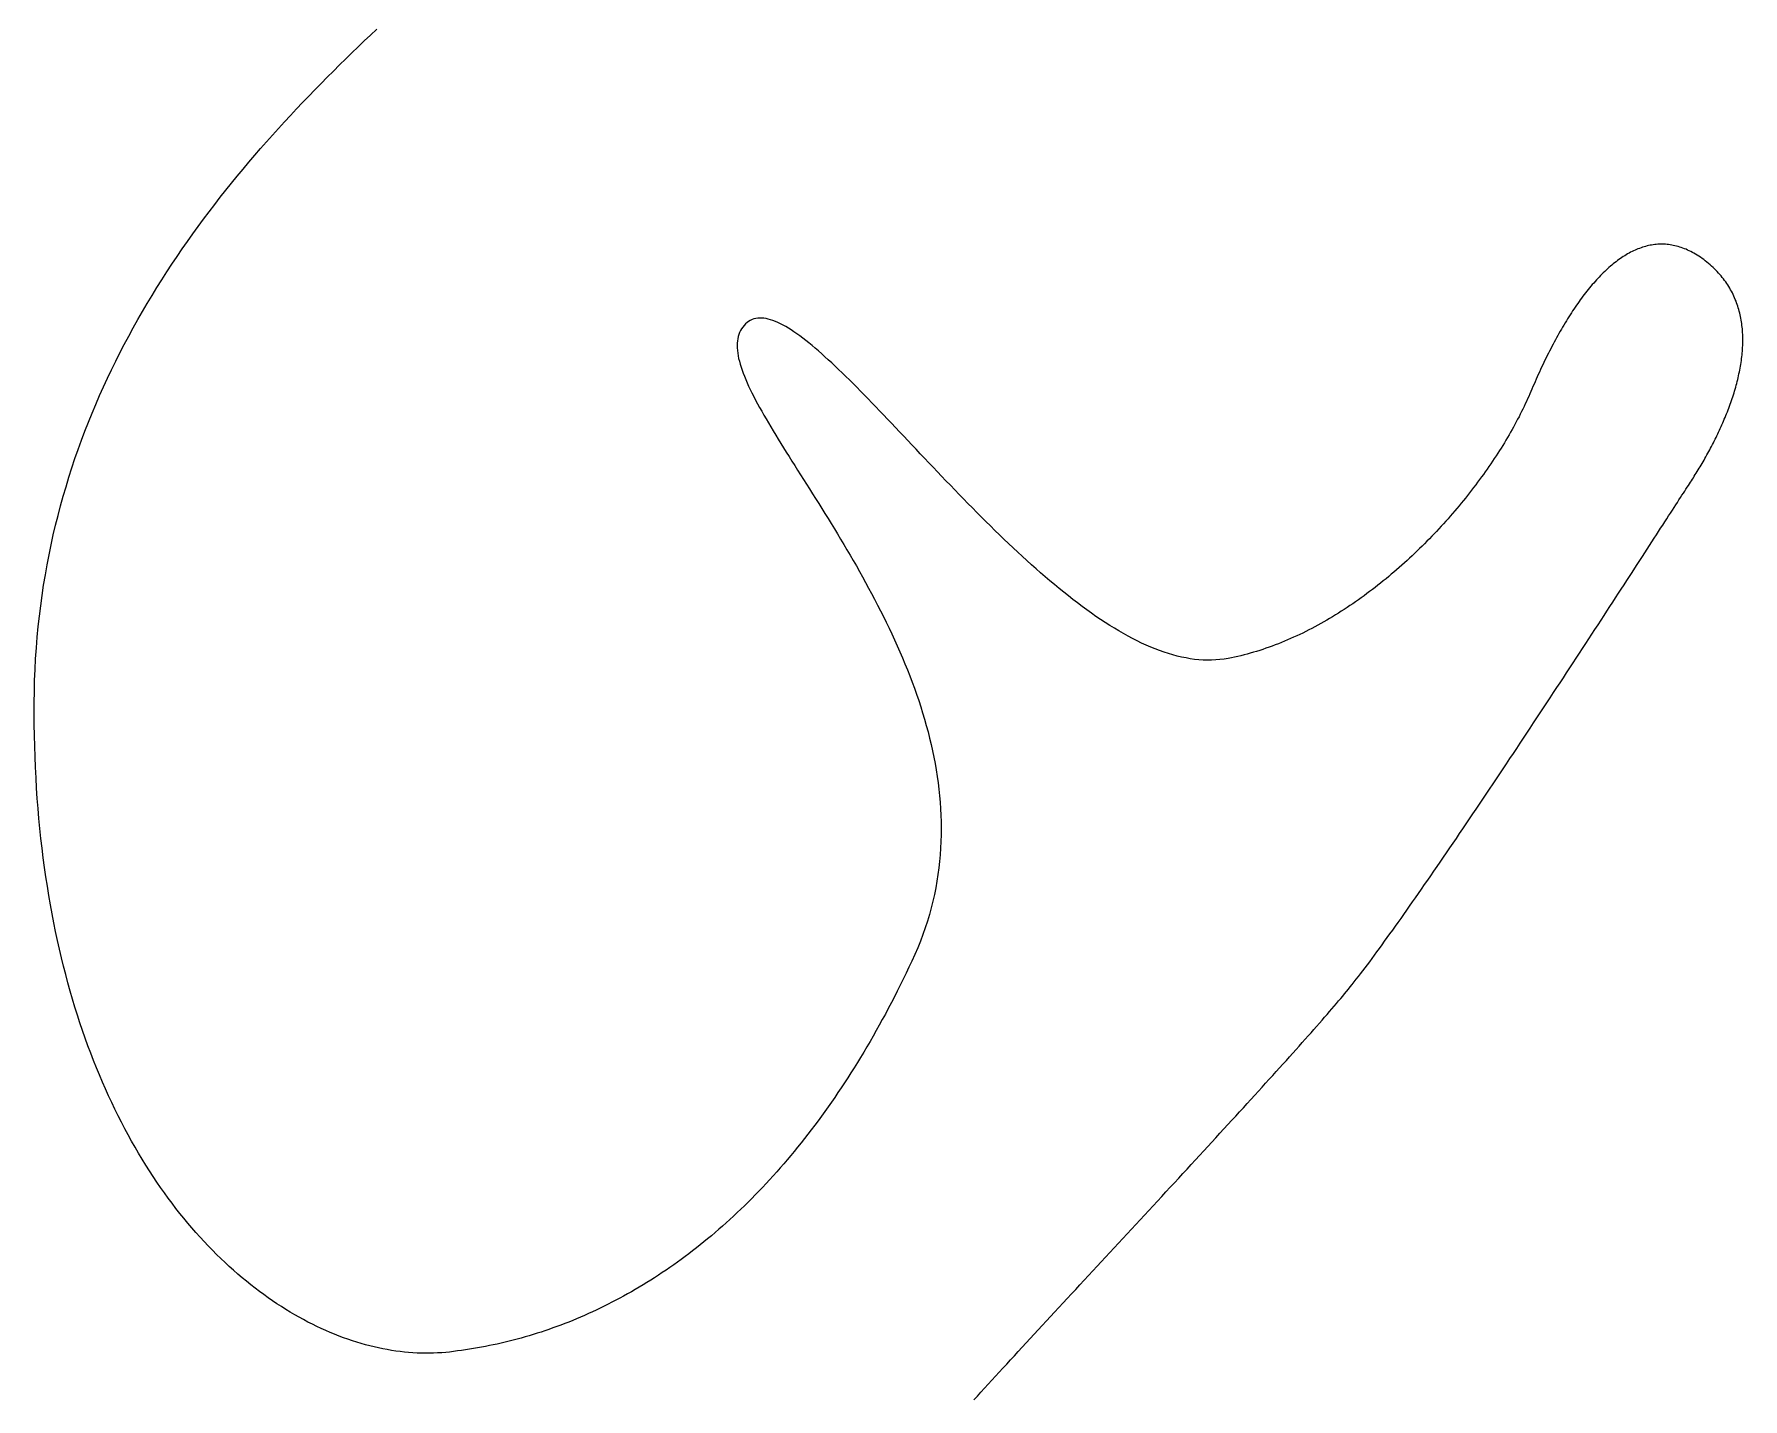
# Model space of a CAD drawing. Extents: x -220 to 640, y 0 to 300.
# Drawn here: x -149.82 to -119.97, y 204.99 to 228.82 of the extents above; entities that cross this region are included whole.
import ezdxf

# ---------------------------------------------------------------- set-up
doc = ezdxf.new("R2010")
doc.units = 0
doc.layers.get('0').update_dxf_attribs({"linetype": 'CONTINUOUS'})

msp = doc.modelspace()

# ---------------------------------------------------------------- linework, layer by layer
for points in [[(-149.815, 217.148, 0), (-149.813, 217.342, 0), (-149.808, 217.534, 0), (-149.8, 217.724, 0), (-149.79, 217.913, 0), (-149.778, 218.101, 0), (-149.762, 218.287, 0), (-149.745, 218.472, 0), (-149.725, 218.655, 0), (-149.702, 218.837, 0), (-149.678, 219.018, 0), (-149.651, 219.197, 0), (-149.621, 219.375, 0), (-149.59, 219.551, 0), (-149.556, 219.727, 0), (-149.52, 219.9, 0), (-149.482, 220.073, 0), (-149.442, 220.244, 0), (-149.399, 220.414, 0), (-149.355, 220.582, 0), (-149.309, 220.75, 0), (-149.26, 220.915, 0), (-149.21, 221.08, 0), (-149.158, 221.243, 0), (-149.103, 221.405, 0), (-149.047, 221.566, 0), (-148.99, 221.726, 0), (-148.93, 221.884, 0), (-148.869, 222.041, 0), (-148.805, 222.197, 0), (-148.741, 222.352, 0), (-148.674, 222.505, 0), (-148.606, 222.657, 0), (-148.536, 222.808, 0), (-148.465, 222.958, 0), (-148.392, 223.107, 0), (-148.318, 223.254, 0), (-148.242, 223.4, 0), (-148.165, 223.545, 0), (-148.086, 223.689, 0), (-148.006, 223.832, 0), (-147.925, 223.974, 0), (-147.842, 224.114, 0), (-147.758, 224.254, 0), (-147.673, 224.392, 0), (-147.587, 224.529, 0), (-147.499, 224.665, 0), (-147.41, 224.801, 0), (-147.32, 224.934, 0), (-147.229, 225.067, 0), (-147.137, 225.199, 0), (-147.044, 225.33, 0), (-146.95, 225.46, 0), (-146.856, 225.588, 0), (-146.76, 225.716, 0), (-146.663, 225.843, 0), (-146.565, 225.968, 0), (-146.467, 226.093, 0), (-146.368, 226.216, 0), (-146.268, 226.339, 0), (-146.167, 226.461, 0), (-146.066, 226.581, 0), (-145.964, 226.701, 0), (-145.861, 226.82, 0), (-145.758, 226.937, 0), (-145.654, 227.054, 0), (-145.549, 227.17, 0), (-145.444, 227.285, 0), (-145.339, 227.399, 0), (-145.233, 227.512, 0), (-145.127, 227.624, 0), (-145.021, 227.736, 0), (-144.914, 227.846, 0), (-144.806, 227.956, 0), (-144.699, 228.064, 0), (-144.591, 228.172, 0), (-144.483, 228.279, 0), (-144.375, 228.385, 0), (-144.267, 228.491, 0), (-144.159, 228.595, 0), (-144.05, 228.699, 0), (-143.942, 228.801, 0), (-143.833, 228.903, 0)], [(-120.601, 224.836, 0), (-120.629, 224.859, 0), (-120.657, 224.88, 0), (-120.686, 224.901, 0), (-120.714, 224.92, 0), (-120.742, 224.939, 0), (-120.77, 224.957, 0), (-120.798, 224.974, 0), (-120.827, 224.99, 0), (-120.855, 225.006, 0), (-120.883, 225.021, 0), (-120.911, 225.034, 0), (-120.938, 225.047, 0), (-120.966, 225.06, 0), (-120.994, 225.071, 0), (-121.022, 225.082, 0), (-121.05, 225.091, 0), (-121.077, 225.1, 0), (-121.105, 225.109, 0), (-121.133, 225.116, 0), (-121.16, 225.123, 0), (-121.188, 225.129, 0), (-121.215, 225.134, 0), (-121.243, 225.138, 0), (-121.27, 225.142, 0), (-121.297, 225.145, 0), (-121.324, 225.147, 0), (-121.352, 225.149, 0), (-121.379, 225.149, 0), (-121.406, 225.149, 0), (-121.433, 225.149, 0), (-121.46, 225.147, 0), (-121.487, 225.145, 0), (-121.513, 225.142, 0), (-121.54, 225.139, 0), (-121.567, 225.135, 0), (-121.594, 225.13, 0), (-121.62, 225.124, 0), (-121.647, 225.118, 0), (-121.673, 225.111, 0), (-121.7, 225.104, 0), (-121.726, 225.096, 0), (-121.752, 225.087, 0), (-121.779, 225.077, 0), (-121.805, 225.067, 0), (-121.831, 225.057, 0), (-121.857, 225.045, 0), (-121.883, 225.033, 0), (-121.909, 225.021, 0), (-121.934, 225.008, 0), (-121.96, 224.994, 0), (-121.986, 224.98, 0), (-122.012, 224.965, 0), (-122.037, 224.949, 0), (-122.062, 224.933, 0), (-122.088, 224.916, 0), (-122.113, 224.899, 0), (-122.138, 224.881, 0), (-122.164, 224.863, 0), (-122.189, 224.844, 0), (-122.214, 224.825, 0), (-122.239, 224.805, 0), (-122.263, 224.784, 0), (-122.288, 224.763, 0), (-122.313, 224.741, 0), (-122.337, 224.719, 0), (-122.362, 224.697, 0), (-122.386, 224.674, 0), (-122.411, 224.65, 0), (-122.435, 224.626, 0), (-122.459, 224.601, 0), (-122.483, 224.576, 0), (-122.507, 224.551, 0), (-122.531, 224.525, 0), (-122.555, 224.498, 0), (-122.579, 224.471, 0), (-122.603, 224.444, 0), (-122.626, 224.416, 0), (-122.65, 224.388, 0), (-122.673, 224.359, 0), (-122.696, 224.33, 0), (-122.72, 224.301, 0), (-122.743, 224.271, 0), (-122.766, 224.24, 0), (-122.789, 224.209, 0), (-122.812, 224.178, 0), (-122.834, 224.147, 0), (-122.857, 224.115, 0), (-122.88, 224.082, 0), (-122.902, 224.049, 0), (-122.924, 224.016, 0), (-122.947, 223.983, 0), (-122.969, 223.949, 0), (-122.991, 223.915, 0), (-123.013, 223.88, 0), (-123.035, 223.845, 0), (-123.056, 223.81, 0), (-123.078, 223.774, 0), (-123.1, 223.738, 0), (-123.121, 223.702, 0), (-123.142, 223.665, 0), (-123.164, 223.629, 0), (-123.185, 223.591, 0), (-123.206, 223.554, 0), (-123.227, 223.516, 0), (-123.247, 223.478, 0), (-123.268, 223.44, 0), (-123.289, 223.401, 0), (-123.309, 223.362, 0), (-123.33, 223.323, 0), (-123.35, 223.283, 0), (-123.37, 223.244, 0), (-123.39, 223.204, 0), (-123.41, 223.164, 0), (-123.43, 223.123, 0), (-123.449, 223.082, 0), (-123.469, 223.041, 0), (-123.488, 223, 0), (-123.508, 222.959, 0), (-123.527, 222.917, 0), (-123.546, 222.876, 0), (-123.565, 222.834, 0), (-123.584, 222.792, 0), (-123.602, 222.749, 0), (-123.621, 222.707, 0), (-123.639, 222.664, 0), (-123.658, 222.621, 0), (-123.676, 222.578, 0)], [(-120.889, 220.992, 0), (-120.872, 221.019, 0), (-120.855, 221.045, 0), (-120.838, 221.072, 0), (-120.821, 221.099, 0), (-120.804, 221.126, 0), (-120.787, 221.153, 0), (-120.77, 221.181, 0), (-120.753, 221.209, 0), (-120.736, 221.237, 0), (-120.719, 221.265, 0), (-120.702, 221.294, 0), (-120.685, 221.322, 0), (-120.668, 221.351, 0), (-120.652, 221.38, 0), (-120.635, 221.41, 0), (-120.618, 221.439, 0), (-120.602, 221.469, 0), (-120.585, 221.499, 0), (-120.569, 221.529, 0), (-120.553, 221.559, 0), (-120.537, 221.589, 0), (-120.521, 221.62, 0), (-120.505, 221.65, 0), (-120.489, 221.681, 0), (-120.473, 221.712, 0), (-120.458, 221.743, 0), (-120.442, 221.774, 0), (-120.427, 221.805, 0), (-120.412, 221.837, 0), (-120.397, 221.869, 0), (-120.382, 221.9, 0), (-120.367, 221.932, 0), (-120.353, 221.964, 0), (-120.339, 221.996, 0), (-120.324, 222.028, 0), (-120.311, 222.06, 0), (-120.297, 222.093, 0), (-120.283, 222.125, 0), (-120.27, 222.158, 0), (-120.257, 222.19, 0), (-120.244, 222.223, 0), (-120.231, 222.256, 0), (-120.219, 222.288, 0), (-120.207, 222.321, 0), (-120.195, 222.354, 0), (-120.183, 222.387, 0), (-120.171, 222.42, 0), (-120.16, 222.453, 0), (-120.149, 222.486, 0), (-120.139, 222.52, 0), (-120.128, 222.553, 0), (-120.118, 222.586, 0), (-120.108, 222.619, 0), (-120.099, 222.652, 0), (-120.09, 222.686, 0), (-120.081, 222.719, 0), (-120.072, 222.752, 0), (-120.064, 222.786, 0), (-120.056, 222.819, 0), (-120.048, 222.852, 0), (-120.041, 222.885, 0), (-120.034, 222.919, 0), (-120.027, 222.952, 0), (-120.021, 222.985, 0), (-120.015, 223.018, 0), (-120.01, 223.051, 0), (-120.005, 223.084, 0), (-120, 223.117, 0), (-119.995, 223.151, 0), (-119.991, 223.183, 0), (-119.988, 223.216, 0), (-119.985, 223.249, 0), (-119.982, 223.282, 0), (-119.979, 223.315, 0), (-119.978, 223.347, 0), (-119.976, 223.38, 0), (-119.975, 223.412, 0), (-119.974, 223.445, 0), (-119.974, 223.477, 0), (-119.974, 223.509, 0), (-119.975, 223.541, 0), (-119.976, 223.573, 0), (-119.978, 223.605, 0), (-119.98, 223.637, 0), (-119.982, 223.669, 0), (-119.985, 223.7, 0), (-119.989, 223.732, 0), (-119.993, 223.763, 0), (-119.998, 223.794, 0), (-120.003, 223.825, 0), (-120.008, 223.856, 0), (-120.014, 223.887, 0), (-120.021, 223.918, 0), (-120.028, 223.948, 0), (-120.036, 223.978, 0), (-120.044, 224.008, 0), (-120.053, 224.038, 0), (-120.062, 224.068, 0), (-120.072, 224.098, 0), (-120.082, 224.127, 0), (-120.093, 224.156, 0), (-120.105, 224.185, 0), (-120.117, 224.214, 0), (-120.13, 224.243, 0), (-120.143, 224.271, 0), (-120.157, 224.299, 0), (-120.172, 224.327, 0), (-120.187, 224.355, 0), (-120.203, 224.383, 0), (-120.219, 224.41, 0), (-120.237, 224.437, 0), (-120.254, 224.464, 0), (-120.273, 224.491, 0), (-120.292, 224.517, 0), (-120.311, 224.543, 0), (-120.332, 224.569, 0), (-120.353, 224.595, 0), (-120.374, 224.62, 0), (-120.397, 224.645, 0), (-120.42, 224.67, 0), (-120.443, 224.695, 0), (-120.468, 224.719, 0), (-120.493, 224.743, 0), (-120.519, 224.767, 0), (-120.545, 224.79, 0), (-120.573, 224.814, 0), (-120.601, 224.836, 0)], [(-128.962, 217.917, 0), (-129.033, 217.905, 0), (-129.106, 217.896, 0), (-129.178, 217.89, 0), (-129.251, 217.886, 0), (-129.325, 217.886, 0), (-129.399, 217.888, 0), (-129.474, 217.893, 0), (-129.548, 217.901, 0), (-129.624, 217.912, 0), (-129.699, 217.925, 0), (-129.775, 217.94, 0), (-129.852, 217.958, 0), (-129.928, 217.979, 0), (-130.005, 218.002, 0), (-130.083, 218.027, 0), (-130.16, 218.054, 0), (-130.238, 218.084, 0), (-130.316, 218.116, 0), (-130.395, 218.15, 0), (-130.474, 218.186, 0), (-130.552, 218.224, 0), (-130.632, 218.265, 0), (-130.711, 218.307, 0), (-130.79, 218.351, 0), (-130.87, 218.397, 0), (-130.95, 218.445, 0), (-131.03, 218.494, 0), (-131.11, 218.545, 0), (-131.19, 218.598, 0), (-131.271, 218.652, 0), (-131.351, 218.708, 0), (-131.431, 218.766, 0), (-131.512, 218.825, 0), (-131.593, 218.885, 0), (-131.673, 218.947, 0), (-131.754, 219.01, 0), (-131.835, 219.074, 0), (-131.915, 219.139, 0), (-131.996, 219.206, 0), (-132.077, 219.273, 0), (-132.157, 219.342, 0), (-132.238, 219.412, 0), (-132.318, 219.482, 0), (-132.399, 219.554, 0), (-132.479, 219.626, 0), (-132.559, 219.7, 0), (-132.639, 219.774, 0), (-132.719, 219.848, 0), (-132.799, 219.923, 0), (-132.878, 219.999, 0), (-132.958, 220.076, 0), (-133.037, 220.153, 0), (-133.116, 220.23, 0), (-133.194, 220.308, 0), (-133.273, 220.386, 0), (-133.351, 220.465, 0), (-133.429, 220.544, 0), (-133.507, 220.623, 0), (-133.584, 220.702, 0), (-133.661, 220.781, 0), (-133.738, 220.86, 0), (-133.815, 220.94, 0), (-133.891, 221.019, 0), (-133.967, 221.098, 0), (-134.042, 221.177, 0), (-134.117, 221.256, 0), (-134.192, 221.334, 0), (-134.266, 221.413, 0), (-134.34, 221.491, 0), (-134.413, 221.568, 0), (-134.486, 221.645, 0), (-134.558, 221.722, 0), (-134.63, 221.798, 0), (-134.701, 221.874, 0), (-134.772, 221.949, 0), (-134.843, 222.023, 0), (-134.913, 222.096, 0), (-134.982, 222.169, 0), (-135.051, 222.241, 0), (-135.119, 222.312, 0), (-135.186, 222.382, 0), (-135.253, 222.451, 0), (-135.32, 222.519, 0), (-135.385, 222.586, 0), (-135.45, 222.651, 0), (-135.515, 222.716, 0), (-135.579, 222.779, 0), (-135.642, 222.841, 0), (-135.704, 222.902, 0), (-135.766, 222.962, 0), (-135.826, 223.019, 0), (-135.887, 223.076, 0), (-135.946, 223.131, 0), (-136.005, 223.184, 0), (-136.062, 223.236, 0), (-136.119, 223.286, 0), (-136.176, 223.334, 0), (-136.231, 223.381, 0), (-136.286, 223.425, 0), (-136.339, 223.468, 0), (-136.392, 223.509, 0), (-136.444, 223.548, 0), (-136.495, 223.585, 0), (-136.546, 223.619, 0), (-136.595, 223.652, 0), (-136.643, 223.683, 0), (-136.691, 223.711, 0), (-136.737, 223.737, 0), (-136.782, 223.76, 0), (-136.827, 223.782, 0), (-136.87, 223.8, 0), (-136.913, 223.817, 0), (-136.954, 223.831, 0), (-136.995, 223.842, 0), (-137.034, 223.851, 0), (-137.072, 223.856, 0), (-137.109, 223.86, 0), (-137.145, 223.86, 0), (-137.18, 223.858, 0), (-137.214, 223.853, 0), (-137.247, 223.844, 0), (-137.278, 223.833, 0), (-137.309, 223.819, 0), (-137.338, 223.802, 0), (-137.366, 223.781, 0), (-137.393, 223.758, 0), (-137.418, 223.731, 0)], [(-137.418, 223.731, 0), (-137.442, 223.702, 0), (-137.463, 223.672, 0), (-137.481, 223.64, 0), (-137.497, 223.607, 0), (-137.51, 223.572, 0), (-137.521, 223.536, 0), (-137.529, 223.499, 0), (-137.535, 223.46, 0), (-137.538, 223.42, 0), (-137.539, 223.379, 0), (-137.538, 223.337, 0), (-137.535, 223.293, 0), (-137.529, 223.248, 0), (-137.521, 223.202, 0), (-137.512, 223.154, 0), (-137.5, 223.106, 0), (-137.486, 223.056, 0), (-137.47, 223.004, 0), (-137.453, 222.952, 0), (-137.433, 222.898, 0), (-137.412, 222.844, 0), (-137.389, 222.788, 0), (-137.364, 222.731, 0), (-137.338, 222.672, 0), (-137.31, 222.613, 0), (-137.28, 222.553, 0), (-137.249, 222.491, 0), (-137.216, 222.428, 0), (-137.182, 222.365, 0), (-137.147, 222.3, 0), (-137.11, 222.234, 0), (-137.072, 222.167, 0), (-137.033, 222.099, 0), (-136.993, 222.03, 0), (-136.951, 221.96, 0), (-136.908, 221.889, 0), (-136.864, 221.816, 0), (-136.82, 221.743, 0), (-136.774, 221.669, 0), (-136.727, 221.594, 0), (-136.68, 221.518, 0), (-136.632, 221.441, 0), (-136.583, 221.364, 0), (-136.533, 221.285, 0), (-136.482, 221.205, 0), (-136.431, 221.124, 0), (-136.38, 221.043, 0), (-136.327, 220.961, 0), (-136.275, 220.877, 0), (-136.221, 220.793, 0), (-136.168, 220.708, 0), (-136.114, 220.623, 0), (-136.06, 220.536, 0), (-136.005, 220.449, 0), (-135.95, 220.361, 0), (-135.896, 220.272, 0), (-135.841, 220.182, 0), (-135.786, 220.091, 0), (-135.731, 220, 0), (-135.675, 219.908, 0), (-135.621, 219.815, 0), (-135.566, 219.722, 0), (-135.511, 219.628, 0), (-135.456, 219.533, 0), (-135.402, 219.437, 0), (-135.348, 219.341, 0), (-135.295, 219.244, 0), (-135.242, 219.146, 0), (-135.189, 219.048, 0), (-135.137, 218.949, 0), (-135.085, 218.85, 0), (-135.034, 218.75, 0), (-134.983, 218.649, 0), (-134.933, 218.548, 0), (-134.884, 218.446, 0), (-134.836, 218.344, 0), (-134.788, 218.241, 0), (-134.742, 218.137, 0), (-134.696, 218.033, 0), (-134.651, 217.929, 0), (-134.607, 217.824, 0), (-134.565, 217.718, 0), (-134.523, 217.612, 0), (-134.483, 217.505, 0), (-134.443, 217.398, 0), (-134.405, 217.291, 0), (-134.368, 217.183, 0), (-134.333, 217.075, 0), (-134.299, 216.966, 0), (-134.266, 216.857, 0), (-134.235, 216.747, 0), (-134.205, 216.637, 0), (-134.177, 216.527, 0), (-134.151, 216.416, 0), (-134.126, 216.305, 0), (-134.103, 216.194, 0), (-134.082, 216.082, 0), (-134.062, 215.97, 0), (-134.044, 215.858, 0), (-134.029, 215.745, 0), (-134.015, 215.632, 0), (-134.003, 215.519, 0), (-133.993, 215.406, 0), (-133.985, 215.292, 0), (-133.979, 215.178, 0), (-133.976, 215.064, 0), (-133.975, 214.949, 0), (-133.976, 214.835, 0), (-133.979, 214.72, 0), (-133.985, 214.605, 0), (-133.993, 214.49, 0), (-134.003, 214.374, 0), (-134.016, 214.259, 0), (-134.032, 214.143, 0), (-134.05, 214.027, 0), (-134.071, 213.911, 0), (-134.094, 213.795, 0), (-134.121, 213.679, 0), (-134.15, 213.563, 0), (-134.181, 213.447, 0), (-134.216, 213.33, 0), (-134.254, 213.214, 0), (-134.294, 213.098, 0), (-134.338, 212.981, 0), (-134.385, 212.865, 0), (-134.434, 212.748, 0), (-134.487, 212.632, 0)], [(-123.676, 222.578, 0), (-123.694, 222.535, 0), (-123.713, 222.491, 0), (-123.733, 222.448, 0), (-123.753, 222.404, 0), (-123.773, 222.36, 0), (-123.794, 222.316, 0), (-123.816, 222.271, 0), (-123.838, 222.227, 0), (-123.86, 222.182, 0), (-123.883, 222.137, 0), (-123.907, 222.093, 0), (-123.931, 222.047, 0), (-123.955, 222.002, 0), (-123.98, 221.957, 0), (-124.005, 221.912, 0), (-124.031, 221.866, 0), (-124.057, 221.821, 0), (-124.084, 221.775, 0), (-124.111, 221.729, 0), (-124.139, 221.683, 0), (-124.167, 221.637, 0), (-124.196, 221.591, 0), (-124.225, 221.545, 0), (-124.254, 221.499, 0), (-124.284, 221.453, 0), (-124.314, 221.407, 0), (-124.345, 221.361, 0), (-124.376, 221.315, 0), (-124.408, 221.269, 0), (-124.44, 221.223, 0), (-124.472, 221.177, 0), (-124.505, 221.131, 0), (-124.538, 221.085, 0), (-124.572, 221.039, 0), (-124.606, 220.993, 0), (-124.64, 220.947, 0), (-124.675, 220.901, 0), (-124.71, 220.855, 0), (-124.746, 220.809, 0), (-124.782, 220.764, 0), (-124.818, 220.718, 0), (-124.855, 220.672, 0), (-124.892, 220.627, 0), (-124.929, 220.582, 0), (-124.967, 220.537, 0), (-125.006, 220.492, 0), (-125.044, 220.447, 0), (-125.083, 220.402, 0), (-125.122, 220.357, 0), (-125.162, 220.313, 0), (-125.202, 220.268, 0), (-125.242, 220.224, 0), (-125.283, 220.18, 0), (-125.324, 220.136, 0), (-125.365, 220.093, 0), (-125.406, 220.049, 0), (-125.448, 220.006, 0), (-125.491, 219.963, 0), (-125.533, 219.92, 0), (-125.576, 219.877, 0), (-125.619, 219.835, 0), (-125.663, 219.793, 0), (-125.706, 219.751, 0), (-125.75, 219.709, 0), (-125.795, 219.668, 0), (-125.839, 219.627, 0), (-125.884, 219.586, 0), (-125.929, 219.546, 0), (-125.975, 219.505, 0), (-126.021, 219.465, 0), (-126.067, 219.426, 0), (-126.113, 219.386, 0), (-126.159, 219.347, 0), (-126.206, 219.309, 0), (-126.253, 219.27, 0), (-126.301, 219.232, 0), (-126.348, 219.195, 0), (-126.396, 219.157, 0), (-126.444, 219.12, 0), (-126.492, 219.084, 0), (-126.541, 219.048, 0), (-126.589, 219.012, 0), (-126.638, 218.976, 0), (-126.688, 218.941, 0), (-126.737, 218.907, 0), (-126.787, 218.872, 0), (-126.836, 218.839, 0), (-126.886, 218.805, 0), (-126.937, 218.772, 0), (-126.987, 218.74, 0), (-127.038, 218.708, 0), (-127.089, 218.676, 0), (-127.14, 218.645, 0), (-127.191, 218.615, 0), (-127.242, 218.584, 0), (-127.294, 218.555, 0), (-127.346, 218.526, 0), (-127.397, 218.497, 0), (-127.45, 218.469, 0), (-127.502, 218.441, 0), (-127.554, 218.414, 0), (-127.607, 218.387, 0), (-127.66, 218.361, 0), (-127.712, 218.336, 0), (-127.765, 218.311, 0), (-127.819, 218.287, 0), (-127.872, 218.263, 0), (-127.925, 218.24, 0), (-127.979, 218.217, 0), (-128.033, 218.195, 0), (-128.086, 218.173, 0), (-128.14, 218.152, 0), (-128.194, 218.132, 0), (-128.249, 218.113, 0), (-128.303, 218.094, 0), (-128.357, 218.075, 0), (-128.412, 218.057, 0), (-128.466, 218.04, 0), (-128.521, 218.024, 0), (-128.576, 218.008, 0), (-128.631, 217.993, 0), (-128.686, 217.979, 0), (-128.741, 217.965, 0), (-128.796, 217.952, 0), (-128.851, 217.94, 0), (-128.906, 217.928, 0), (-128.962, 217.917, 0)], [(-126.895, 212.103, 0), (-126.863, 212.142, 0), (-126.83, 212.184, 0), (-126.796, 212.226, 0), (-126.761, 212.271, 0), (-126.725, 212.316, 0), (-126.688, 212.364, 0), (-126.65, 212.413, 0), (-126.612, 212.463, 0), (-126.572, 212.515, 0), (-126.532, 212.568, 0), (-126.491, 212.623, 0), (-126.449, 212.679, 0), (-126.407, 212.736, 0), (-126.364, 212.795, 0), (-126.32, 212.855, 0), (-126.275, 212.916, 0), (-126.23, 212.979, 0), (-126.184, 213.043, 0), (-126.137, 213.108, 0), (-126.089, 213.174, 0), (-126.041, 213.241, 0), (-125.993, 213.309, 0), (-125.944, 213.378, 0), (-125.894, 213.449, 0), (-125.844, 213.52, 0), (-125.793, 213.592, 0), (-125.741, 213.666, 0), (-125.689, 213.74, 0), (-125.637, 213.815, 0), (-125.584, 213.891, 0), (-125.531, 213.968, 0), (-125.477, 214.045, 0), (-125.423, 214.124, 0), (-125.368, 214.203, 0), (-125.314, 214.283, 0), (-125.258, 214.363, 0), (-125.203, 214.445, 0), (-125.147, 214.526, 0), (-125.09, 214.609, 0), (-125.034, 214.692, 0), (-124.977, 214.776, 0), (-124.92, 214.86, 0), (-124.862, 214.945, 0), (-124.804, 215.03, 0), (-124.747, 215.116, 0), (-124.688, 215.202, 0), (-124.63, 215.288, 0), (-124.572, 215.375, 0), (-124.513, 215.462, 0), (-124.455, 215.549, 0), (-124.396, 215.637, 0), (-124.337, 215.725, 0), (-124.278, 215.813, 0), (-124.219, 215.902, 0), (-124.16, 215.99, 0), (-124.101, 216.079, 0), (-124.041, 216.168, 0), (-123.982, 216.257, 0), (-123.923, 216.346, 0), (-123.864, 216.435, 0), (-123.805, 216.524, 0), (-123.746, 216.613, 0), (-123.687, 216.701, 0), (-123.629, 216.79, 0), (-123.57, 216.879, 0), (-123.512, 216.968, 0), (-123.453, 217.056, 0), (-123.395, 217.144, 0), (-123.337, 217.232, 0), (-123.279, 217.32, 0), (-123.222, 217.407, 0), (-123.165, 217.494, 0), (-123.108, 217.581, 0), (-123.051, 217.668, 0), (-122.994, 217.754, 0), (-122.938, 217.839, 0), (-122.883, 217.924, 0), (-122.827, 218.009, 0), (-122.772, 218.093, 0), (-122.717, 218.177, 0), (-122.663, 218.26, 0), (-122.609, 218.343, 0), (-122.556, 218.425, 0), (-122.503, 218.506, 0), (-122.45, 218.586, 0), (-122.398, 218.666, 0), (-122.347, 218.745, 0), (-122.295, 218.824, 0), (-122.245, 218.901, 0), (-122.195, 218.978, 0), (-122.146, 219.054, 0), (-122.097, 219.129, 0), (-122.049, 219.203, 0), (-122.001, 219.277, 0), (-121.954, 219.349, 0), (-121.908, 219.42, 0), (-121.862, 219.491, 0), (-121.817, 219.56, 0), (-121.773, 219.628, 0), (-121.729, 219.695, 0), (-121.687, 219.761, 0), (-121.645, 219.826, 0), (-121.603, 219.89, 0), (-121.563, 219.952, 0), (-121.523, 220.014, 0), (-121.484, 220.074, 0), (-121.446, 220.132, 0), (-121.409, 220.19, 0), (-121.373, 220.246, 0), (-121.338, 220.3, 0), (-121.303, 220.354, 0), (-121.27, 220.405, 0), (-121.237, 220.456, 0), (-121.205, 220.505, 0), (-121.175, 220.552, 0), (-121.145, 220.598, 0), (-121.116, 220.642, 0), (-121.089, 220.685, 0), (-121.062, 220.726, 0), (-121.037, 220.765, 0), (-121.012, 220.803, 0), (-120.989, 220.839, 0), (-120.967, 220.873, 0), (-120.945, 220.906, 0), (-120.925, 220.936, 0), (-120.907, 220.965, 0), (-120.889, 220.992, 0)], [(-142.56, 205.808, 0), (-142.629, 205.801, 0), (-142.699, 205.795, 0), (-142.77, 205.791, 0), (-142.841, 205.788, 0), (-142.912, 205.786, 0), (-142.984, 205.786, 0), (-143.057, 205.788, 0), (-143.129, 205.79, 0), (-143.203, 205.794, 0), (-143.276, 205.8, 0), (-143.35, 205.807, 0), (-143.424, 205.816, 0), (-143.499, 205.825, 0), (-143.574, 205.837, 0), (-143.649, 205.85, 0), (-143.725, 205.864, 0), (-143.8, 205.88, 0), (-143.876, 205.897, 0), (-143.953, 205.916, 0), (-144.029, 205.936, 0), (-144.106, 205.957, 0), (-144.182, 205.98, 0), (-144.259, 206.005, 0), (-144.336, 206.031, 0), (-144.414, 206.058, 0), (-144.491, 206.087, 0), (-144.568, 206.118, 0), (-144.646, 206.15, 0), (-144.723, 206.183, 0), (-144.801, 206.218, 0), (-144.879, 206.255, 0), (-144.956, 206.293, 0), (-145.034, 206.332, 0), (-145.111, 206.373, 0), (-145.189, 206.415, 0), (-145.266, 206.459, 0), (-145.344, 206.505, 0), (-145.421, 206.552, 0), (-145.498, 206.6, 0), (-145.575, 206.65, 0), (-145.652, 206.702, 0), (-145.729, 206.755, 0), (-145.805, 206.81, 0), (-145.882, 206.866, 0), (-145.958, 206.923, 0), (-146.034, 206.983, 0), (-146.109, 207.043, 0), (-146.185, 207.106, 0), (-146.26, 207.17, 0), (-146.334, 207.235, 0), (-146.409, 207.302, 0), (-146.483, 207.37, 0), (-146.557, 207.44, 0), (-146.63, 207.512, 0), (-146.703, 207.585, 0), (-146.775, 207.66, 0), (-146.848, 207.736, 0), (-146.919, 207.814, 0), (-146.99, 207.894, 0), (-147.061, 207.975, 0), (-147.131, 208.057, 0), (-147.201, 208.142, 0), (-147.27, 208.227, 0), (-147.339, 208.315, 0), (-147.407, 208.404, 0), (-147.475, 208.494, 0), (-147.542, 208.587, 0), (-147.608, 208.68, 0), (-147.674, 208.776, 0), (-147.739, 208.873, 0), (-147.803, 208.971, 0), (-147.867, 209.072, 0), (-147.93, 209.173, 0), (-147.992, 209.277, 0), (-148.054, 209.382, 0), (-148.114, 209.489, 0), (-148.174, 209.597, 0), (-148.234, 209.707, 0), (-148.292, 209.819, 0), (-148.35, 209.932, 0), (-148.406, 210.047, 0), (-148.462, 210.163, 0), (-148.517, 210.281, 0), (-148.571, 210.401, 0), (-148.625, 210.522, 0), (-148.677, 210.645, 0), (-148.728, 210.77, 0), (-148.779, 210.897, 0), (-148.828, 211.025, 0), (-148.877, 211.154, 0), (-148.924, 211.286, 0), (-148.971, 211.419, 0), (-149.016, 211.554, 0), (-149.06, 211.69, 0), (-149.104, 211.828, 0), (-149.146, 211.968, 0), (-149.187, 212.109, 0), (-149.227, 212.252, 0), (-149.265, 212.397, 0), (-149.303, 212.544, 0), (-149.339, 212.692, 0), (-149.375, 212.842, 0), (-149.409, 212.993, 0), (-149.441, 213.147, 0), (-149.473, 213.302, 0), (-149.503, 213.458, 0), (-149.532, 213.617, 0), (-149.56, 213.777, 0), (-149.586, 213.939, 0), (-149.611, 214.102, 0), (-149.635, 214.267, 0), (-149.657, 214.434, 0), (-149.678, 214.603, 0), (-149.698, 214.774, 0), (-149.716, 214.946, 0), (-149.732, 215.12, 0), (-149.747, 215.295, 0), (-149.761, 215.473, 0), (-149.773, 215.652, 0), (-149.784, 215.833, 0), (-149.793, 216.016, 0), (-149.801, 216.2, 0), (-149.807, 216.386, 0), (-149.812, 216.574, 0), (-149.814, 216.764, 0), (-149.816, 216.955, 0), (-149.815, 217.148, 0)], [(-134.487, 212.632, 0), (-134.537, 212.525, 0), (-134.588, 212.42, 0), (-134.639, 212.316, 0), (-134.69, 212.212, 0), (-134.741, 212.11, 0), (-134.793, 212.008, 0), (-134.845, 211.908, 0), (-134.898, 211.808, 0), (-134.95, 211.709, 0), (-135.003, 211.612, 0), (-135.057, 211.515, 0), (-135.11, 211.419, 0), (-135.164, 211.324, 0), (-135.218, 211.229, 0), (-135.273, 211.136, 0), (-135.328, 211.044, 0), (-135.383, 210.952, 0), (-135.438, 210.862, 0), (-135.494, 210.772, 0), (-135.55, 210.684, 0), (-135.606, 210.596, 0), (-135.663, 210.509, 0), (-135.72, 210.423, 0), (-135.777, 210.338, 0), (-135.834, 210.253, 0), (-135.892, 210.17, 0), (-135.95, 210.087, 0), (-136.008, 210.006, 0), (-136.066, 209.925, 0), (-136.125, 209.845, 0), (-136.184, 209.766, 0), (-136.243, 209.688, 0), (-136.303, 209.61, 0), (-136.362, 209.534, 0), (-136.422, 209.458, 0), (-136.482, 209.384, 0), (-136.543, 209.31, 0), (-136.603, 209.237, 0), (-136.664, 209.165, 0), (-136.725, 209.093, 0), (-136.786, 209.023, 0), (-136.848, 208.953, 0), (-136.91, 208.884, 0), (-136.972, 208.816, 0), (-137.034, 208.749, 0), (-137.096, 208.683, 0), (-137.159, 208.617, 0), (-137.221, 208.552, 0), (-137.284, 208.488, 0), (-137.347, 208.425, 0), (-137.411, 208.363, 0), (-137.474, 208.302, 0), (-137.538, 208.241, 0), (-137.602, 208.181, 0), (-137.666, 208.122, 0), (-137.73, 208.064, 0), (-137.795, 208.006, 0), (-137.859, 207.95, 0), (-137.924, 207.894, 0), (-137.989, 207.839, 0), (-138.054, 207.785, 0), (-138.119, 207.731, 0), (-138.185, 207.678, 0), (-138.25, 207.626, 0), (-138.316, 207.575, 0), (-138.382, 207.525, 0), (-138.448, 207.475, 0), (-138.514, 207.426, 0), (-138.58, 207.378, 0), (-138.646, 207.331, 0), (-138.713, 207.285, 0), (-138.78, 207.239, 0), (-138.846, 207.194, 0), (-138.913, 207.149, 0), (-138.98, 207.106, 0), (-139.048, 207.063, 0), (-139.115, 207.021, 0), (-139.182, 206.98, 0), (-139.25, 206.939, 0), (-139.317, 206.899, 0), (-139.385, 206.86, 0), (-139.453, 206.822, 0), (-139.521, 206.784, 0), (-139.589, 206.747, 0), (-139.657, 206.711, 0), (-139.725, 206.676, 0), (-139.793, 206.641, 0), (-139.862, 206.607, 0), (-139.93, 206.574, 0), (-139.998, 206.541, 0), (-140.067, 206.509, 0), (-140.136, 206.478, 0), (-140.204, 206.447, 0), (-140.273, 206.418, 0), (-140.342, 206.388, 0), (-140.411, 206.36, 0), (-140.48, 206.332, 0), (-140.549, 206.305, 0), (-140.618, 206.279, 0), (-140.687, 206.253, 0), (-140.756, 206.228, 0), (-140.825, 206.204, 0), (-140.895, 206.18, 0), (-140.964, 206.157, 0), (-141.033, 206.135, 0), (-141.103, 206.113, 0), (-141.172, 206.092, 0), (-141.241, 206.072, 0), (-141.311, 206.052, 0), (-141.38, 206.033, 0), (-141.449, 206.015, 0), (-141.519, 205.997, 0), (-141.588, 205.98, 0), (-141.658, 205.964, 0), (-141.727, 205.948, 0), (-141.797, 205.933, 0), (-141.866, 205.919, 0), (-141.936, 205.905, 0), (-142.005, 205.892, 0), (-142.074, 205.879, 0), (-142.144, 205.867, 0), (-142.213, 205.856, 0), (-142.283, 205.845, 0), (-142.352, 205.835, 0), (-142.421, 205.826, 0), (-142.491, 205.817, 0), (-142.56, 205.808, 0)], [(-133.403, 204.974, 0), (-133.343, 205.04, 0), (-133.281, 205.108, 0), (-133.219, 205.176, 0), (-133.156, 205.244, 0), (-133.093, 205.314, 0), (-133.028, 205.384, 0), (-132.963, 205.455, 0), (-132.897, 205.526, 0), (-132.831, 205.598, 0), (-132.764, 205.671, 0), (-132.696, 205.744, 0), (-132.628, 205.818, 0), (-132.56, 205.893, 0), (-132.49, 205.968, 0), (-132.421, 206.043, 0), (-132.35, 206.119, 0), (-132.28, 206.196, 0), (-132.209, 206.273, 0), (-132.137, 206.35, 0), (-132.065, 206.428, 0), (-131.993, 206.506, 0), (-131.92, 206.585, 0), (-131.847, 206.664, 0), (-131.774, 206.743, 0), (-131.7, 206.822, 0), (-131.626, 206.902, 0), (-131.552, 206.982, 0), (-131.477, 207.062, 0), (-131.403, 207.143, 0), (-131.328, 207.223, 0), (-131.253, 207.304, 0), (-131.178, 207.385, 0), (-131.103, 207.466, 0), (-131.027, 207.548, 0), (-130.952, 207.629, 0), (-130.877, 207.71, 0), (-130.801, 207.792, 0), (-130.726, 207.873, 0), (-130.65, 207.955, 0), (-130.575, 208.036, 0), (-130.499, 208.117, 0), (-130.424, 208.199, 0), (-130.349, 208.28, 0), (-130.274, 208.361, 0), (-130.199, 208.442, 0), (-130.124, 208.523, 0), (-130.049, 208.604, 0), (-129.975, 208.684, 0), (-129.901, 208.764, 0), (-129.827, 208.844, 0), (-129.753, 208.924, 0), (-129.68, 209.003, 0), (-129.607, 209.083, 0), (-129.534, 209.161, 0), (-129.462, 209.24, 0), (-129.39, 209.318, 0), (-129.318, 209.396, 0), (-129.247, 209.473, 0), (-129.177, 209.55, 0), (-129.106, 209.626, 0), (-129.037, 209.702, 0), (-128.967, 209.778, 0), (-128.899, 209.853, 0), (-128.83, 209.927, 0), (-128.763, 210.001, 0), (-128.696, 210.074, 0), (-128.629, 210.147, 0), (-128.564, 210.219, 0), (-128.499, 210.29, 0), (-128.434, 210.361, 0), (-128.371, 210.431, 0), (-128.308, 210.5, 0), (-128.245, 210.569, 0), (-128.184, 210.637, 0), (-128.123, 210.704, 0), (-128.064, 210.77, 0), (-128.005, 210.835, 0), (-127.946, 210.9, 0), (-127.889, 210.963, 0), (-127.833, 211.026, 0), (-127.777, 211.088, 0), (-127.723, 211.149, 0), (-127.669, 211.209, 0), (-127.617, 211.268, 0), (-127.565, 211.326, 0), (-127.515, 211.383, 0), (-127.465, 211.439, 0), (-127.417, 211.494, 0), (-127.37, 211.548, 0), (-127.323, 211.601, 0), (-127.278, 211.653, 0), (-127.235, 211.703, 0), (-127.192, 211.753, 0), (-127.15, 211.801, 0), (-127.11, 211.848, 0), (-127.071, 211.894, 0), (-127.033, 211.938, 0), (-126.997, 211.981, 0), (-126.962, 212.023, 0), (-126.928, 212.064, 0), (-126.895, 212.103, 0)]]:
    msp.add_polyline3d(points)

doc.saveas('drawing.dxf')
